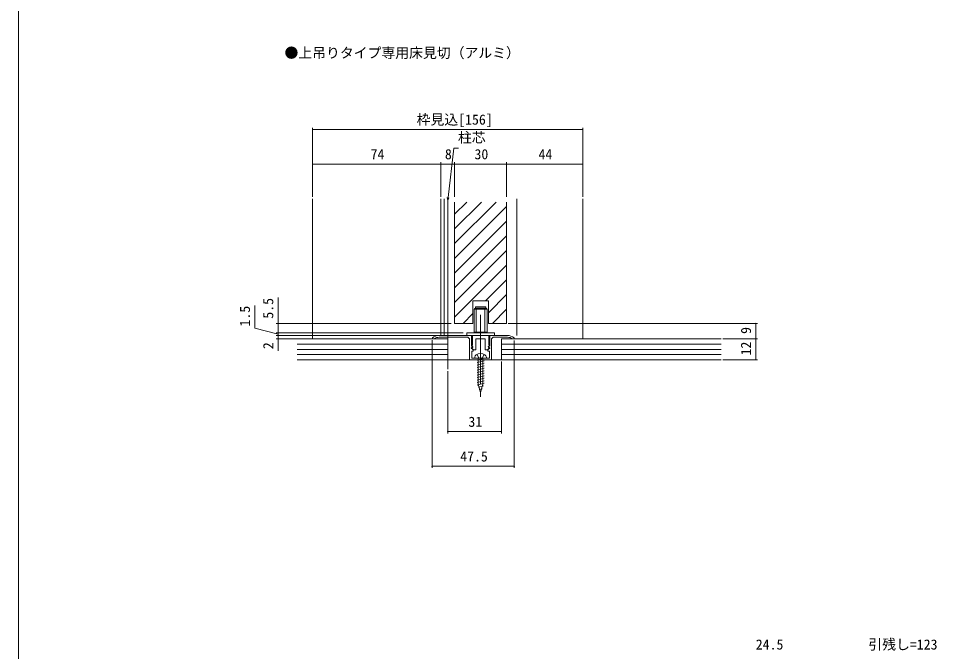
# Model space of a CAD drawing. Units: millimetres, scale not verified. Extents: x -1188 to -198, y -840 to 759.
# Drawn here: x -1188 to -657, y -403 to -37 of the extents above; entities that cross this region are included whole.
import ezdxf
from ezdxf.enums import TextEntityAlignment as Align

# ---------------------------------------------------------------- set-up
doc = ezdxf.new("R2010")
doc.units = ezdxf.units.MM
doc.header["$LTSCALE"] = 4
doc.linetypes.add('CHAIN1', pattern=[8, 5, -1, 1, -1])
doc.linetypes.add('DASHED1', pattern=[1.8, 1.2, -0.6])
doc.layers.add('0-1_USER1', color=4, linetype='Continuous')
for name, color, linetype, lineweight in [('0-2_YKK_ZWAK', 7, 'Continuous', 9), ('0-3_YKK_D', 6, 'Continuous', 9), ('0-4_YKK_11', 7, 'Continuous', 9), ('0-5_YKK_12', 2, 'Continuous', 9), ('0-6_YSS_K', 3, 'Continuous', 9), ('0-7_YKK_13', 4, 'Continuous', 9)]:
    doc.layers.add(name, color=color, linetype=linetype, lineweight=lineweight)
doc.styles.add('ＭＳ ゴシック', font='')
doc.styles.get('ＭＳ ゴシック').set_extended_font_data('MS Gothic')

msp = doc.modelspace()

# ---------------------------------------------------------------- linework, layer by layer
at = {"layer": '0-2_YKK_ZWAK'}
msp.add_line((-1187.867, -840), (-1187.867, 720), dxfattribs=at)
at = {"layer": '0-3_YKK_D'}
for p, q in [((-1017.867, -140.246), (-1017.867, -100.246)), ((-861.867, -140.246), (-861.867, -100.246)), ((-1017.867, -101.246), (-861.867, -101.246)), ((-939.67, -140.635), (-936.344, -112.054)), ((-936.344, -112.054), (-933.644, -112.054)), ((-1017.867, -140.246), (-1017.867, -120.246)), ((-1017.867, -121.246), (-943.867, -121.246)), ((-943.867, -140.246), (-943.867, -120.246)), ((-943.867, -140.246), (-943.867, -120.246)), ((-943.867, -121.246), (-935.867, -121.246)), ((-935.867, -140.246), (-935.867, -120.246)), ((-935.867, -140.246), (-935.867, -120.246)), ((-935.867, -121.246), (-905.867, -121.246)), ((-905.867, -140.246), (-905.867, -120.246)), ((-905.867, -140.246), (-905.867, -120.246)), ((-905.867, -121.246), (-861.867, -121.246)), ((-861.867, -140.246), (-861.867, -120.246)), ((-939.867, -142.323), (-940.123, -140.582)), ((-939.867, -142.323), (-939.67, -140.635)), ((-939.218, -140.687), (-939.867, -142.323)), ((-1037.867, -213.246), (-1037.867, -198.346)), ((-1051.323, -216.062), (-1051.323, -202.862)), ((-1037.867, -219.5), (-1051.323, -216.062)), ((-937.867, -213.246), (-1038.867, -213.246)), ((-1037.867, -218.75), (-1037.867, -213.246)), ((-1037.867, -218.75), (-1037.867, -217.05)), ((-904.867, -213.246), (-760.867, -213.246)), ((-761.867, -213.246), (-761.867, -222.25)), ((-930.867, -218.75), (-1038.867, -218.75)), ((-1021.867, -218.75), (-1038.867, -218.75)), ((-945.867, -220.25), (-1038.867, -220.25)), ((-1028.885, -220.25), (-1038.867, -220.25)), ((-949.316, -222.25), (-1038.867, -222.25)), ((-1037.867, -218.75), (-1037.867, -220.25)), ((-1037.867, -218.75), (-1037.867, -220.25)), ((-1037.867, -220.25), (-1037.867, -222.25)), ((-1037.867, -220.25), (-1037.867, -221.95)), ((-1037.867, -222.25), (-1037.867, -229.15)), ((-780.867, -222.25), (-760.867, -222.25)), ((-780.867, -222.25), (-760.867, -222.25)), ((-761.867, -222.25), (-761.867, -234.25)), ((-948.867, -223.007), (-948.867, -296.75)), ((-901.367, -223.05), (-901.367, -296.75)), ((-908.867, -235.25), (-908.867, -276.75)), ((-780.867, -234.25), (-760.867, -234.25)), ((-939.867, -240.759), (-939.867, -276.75)), ((-939.867, -275.75), (-908.867, -275.75)), ((-901.367, -295.75), (-948.867, -295.75))]:
    msp.add_line(p, q, dxfattribs=at)
for centre, start, end in [((-1017.867, -101.246), 0, 180), ((-1017.867, -101.246), 180, 0), ((-861.867, -101.246), 0, 180), ((-861.867, -101.246), 180, 0), ((-1017.867, -121.246), 0, 180), ((-1017.867, -121.246), 180, 0), ((-943.867, -121.246), 0, 180), ((-943.867, -121.246), 0, 180), ((-943.867, -121.246), 180, 0), ((-943.867, -121.246), 180, 0), ((-935.867, -121.246), 0, 180), ((-935.867, -121.246), 0, 180), ((-935.867, -121.246), 180, 0), ((-935.867, -121.246), 180, 0), ((-905.867, -121.246), 0, 180), ((-905.867, -121.246), 0, 180), ((-905.867, -121.246), 180, 0), ((-905.867, -121.246), 180, 0), ((-861.867, -121.246), 0, 180), ((-861.867, -121.246), 180, 0), ((-1037.867, -213.246), 90, 270), ((-1037.867, -213.246), 270, 90), ((-761.867, -213.246), 90, 270), ((-761.867, -213.246), 270, 90), ((-1037.867, -218.75), 90, 270), ((-1037.867, -218.75), 90, 270), ((-1037.867, -220.25), 90, 270), ((-1037.867, -220.25), 90, 270), ((-1037.867, -222.25), 90, 270), ((-1037.867, -218.75), 270, 90), ((-1037.867, -218.75), 270, 90), ((-1037.867, -220.25), 270, 90), ((-1037.867, -220.25), 270, 90), ((-1037.867, -222.25), 270, 90), ((-761.867, -222.25), 90, 270), ((-761.867, -222.25), 90, 270), ((-761.867, -222.25), 270, 90), ((-761.867, -222.25), 270, 90), ((-761.867, -234.25), 90, 270), ((-761.867, -234.25), 270, 90), ((-939.867, -275.75), 0, 180), ((-939.867, -275.75), 180, 0), ((-908.867, -275.75), 0, 180), ((-908.867, -275.75), 180, 0), ((-948.867, -295.75), 0, 180), ((-948.867, -295.75), 180, 0), ((-901.367, -295.75), 0, 180), ((-901.367, -295.75), 180, 0)]:
    msp.add_arc(centre, 0.106, start, end, dxfattribs=at)
at = {"layer": '0-4_YKK_11'}
for p, q in [((-948.685, -221.621), (-948.867, -222.007)), ((-948.867, -222.007), (-948.867, -222.25)), ((-948.867, -222.25), (-947.965, -222.25)), ((-947.965, -222.25), (-947.79, -222.193)), ((-926.167, -220.25), (-944.867, -220.25)), ((-944.867, -221.25), (-928.167, -221.25)), ((-928.167, -221.25), (-927.167, -222.25)), ((-927.167, -222.25), (-927.167, -234.25)), ((-926.167, -226.149), (-926.167, -220.25)), ((-925.567, -220.25), (-925.567, -223.25)), ((-916.167, -220.25), (-925.567, -220.25)), ((-923.567, -222.25), (-920.867, -222.25)), ((-923.567, -228.55), (-923.567, -222.25)), ((-920.867, -222.25), (-918.167, -222.25)), ((-918.167, -222.25), (-918.167, -228.55)), ((-916.167, -223.25), (-916.167, -220.25)), ((-915.567, -220.25), (-915.567, -226.149)), ((-905.367, -220.25), (-915.567, -220.25)), ((-914.567, -222.25), (-913.567, -221.25)), ((-914.567, -234.25), (-914.567, -222.25)), ((-913.567, -221.25), (-905.367, -221.25)), ((-902.444, -222.193), (-902.268, -222.25)), ((-902.268, -222.25), (-901.367, -222.25)), ((-901.367, -222.007), (-901.548, -221.621)), ((-901.367, -222.25), (-901.367, -222.007)), ((-925.67, -226.646), (-926.167, -226.149)), ((-925.92, -227.25), (-925.67, -226.646)), ((-925.679, -227.937), (-925.906, -227.849)), ((-925.779, -227.25), (-925.892, -227.524)), ((-925.892, -227.524), (-924.867, -228.55)), ((-925.742, -225.969), (-925.805, -226.312)), ((-925.805, -226.312), (-925.255, -226.862)), ((-925.415, -227.25), (-925.779, -227.25)), ((-925.567, -225.696), (-925.742, -225.969)), ((-925.117, -228.5), (-925.679, -227.937)), ((-925.567, -223.25), (-925.567, -225.696)), ((-925.255, -226.862), (-925.415, -227.25)), ((-916.867, -228.55), (-915.841, -227.524)), ((-916.054, -227.937), (-916.617, -228.5)), ((-916.479, -226.862), (-915.929, -226.312)), ((-916.318, -227.25), (-916.479, -226.862)), ((-915.955, -227.25), (-916.318, -227.25)), ((-916.167, -225.696), (-916.167, -223.25)), ((-915.991, -225.969), (-916.167, -225.696)), ((-915.567, -226.149), (-916.063, -226.646)), ((-916.063, -226.646), (-915.813, -227.25)), ((-915.827, -227.849), (-916.054, -227.937)), ((-915.929, -226.312), (-915.991, -225.969)), ((-915.841, -227.524), (-915.955, -227.25)), ((-925.967, -229.25), (-925.117, -229.25)), ((-925.967, -233.25), (-925.967, -229.25)), ((-921.325, -233.25), (-925.967, -233.25)), ((-925.117, -229.25), (-925.117, -228.5)), ((-924.867, -228.55), (-923.567, -228.55)), ((-921.142, -233.37), (-921.325, -233.25)), ((-920.592, -233.37), (-921.142, -233.37)), ((-920.408, -233.25), (-920.592, -233.37)), ((-915.767, -233.25), (-920.408, -233.25)), ((-918.167, -228.55), (-916.867, -228.55)), ((-916.617, -228.5), (-916.617, -229.25)), ((-916.617, -229.25), (-915.767, -229.25)), ((-915.767, -229.25), (-915.767, -233.25)), ((-927.167, -234.25), (-914.567, -234.25))]:
    msp.add_line(p, q, dxfattribs=at)
for centre, radius, start, end in [((-944.867, -226.25), 6, 90, 129.52119), ((-944.867, -226.25), 5, 89.99997, 125.77483), ((-905.367, -226.25), 6, 50.47879, 89.99998), ((-905.367, -226.25), 5, 54.22516, 90.00002), ((-925.92, -227.55), 0.3, 90, 272.73384), ((-915.813, -227.55), 0.3, 267.26614, 89.99998)]:
    msp.add_arc(centre, radius, start, end, dxfattribs=at)
at = {"layer": '0-5_YKK_12'}
for p, q in [((-1017.867, -222.25), (-1017.867, -141.246)), ((-943.867, -141.246), (-943.867, -220.25)), ((-941.867, -141.246), (-941.867, -220.25)), ((-939.867, -239.759), (-939.867, -141.246)), ((-899.867, -141.246), (-899.867, -220.25)), ((-861.867, -222.25), (-861.867, -141.246)), ((-935.867, -213.25), (-935.867, -143.246)), ((-935.867, -167.208), (-911.905, -143.246)), ((-935.867, -158.723), (-920.39, -143.246)), ((-935.867, -150.238), (-928.875, -143.246)), ((-935.867, -175.694), (-905.867, -145.694)), ((-905.867, -213.25), (-905.867, -143.246)), ((-935.867, -184.179), (-905.867, -154.179)), ((-935.867, -192.664), (-905.867, -162.664)), ((-935.867, -201.149), (-905.867, -171.149)), ((-935.867, -209.635), (-905.867, -179.635)), ((-917.993, -200.246), (-905.867, -188.12)), ((-925.367, -200.246), (-916.367, -200.246)), ((-925.367, -213.246), (-925.367, -200.246)), ((-916.367, -207.105), (-905.867, -196.605)), ((-916.367, -213.246), (-916.367, -200.246)), ((-914.022, -213.246), (-905.867, -205.091)), ((-930.993, -213.246), (-925.367, -207.62)), ((-935.867, -213.246), (-925.367, -213.246)), ((-916.367, -213.246), (-905.867, -213.246))]:
    msp.add_line(p, q, dxfattribs=at)
at = {"layer": '0-6_YSS_K'}
for p, q in [((-939.867, -222.25), (-1026.885, -222.25)), ((-939.867, -222.25), (-939.867, -234.25)), ((-908.867, -222.25), (-908.867, -234.25)), ((-781.867, -222.25), (-908.867, -222.25)), ((-1026.885, -225.25), (-939.867, -225.25)), ((-908.867, -225.25), (-781.867, -225.25)), ((-1026.885, -228.25), (-939.867, -228.25)), ((-1026.885, -231.25), (-939.867, -231.25)), ((-908.867, -228.25), (-781.867, -228.25)), ((-908.867, -231.25), (-781.867, -231.25)), ((-781.867, -234.25), (-1026.885, -234.25))]:
    msp.add_line(p, q, dxfattribs=at)
at = {"layer": '0-7_YKK_13'}
for p, q in [((-924.617, -204.95), (-924.417, -204.75)), ((-924.617, -204.95), (-924.617, -218.35)), ((-917.117, -204.95), (-924.617, -204.95)), ((-917.317, -204.75), (-924.417, -204.75)), ((-923.867, -203.95), (-923.667, -203.75)), ((-923.867, -203.95), (-923.867, -204.75)), ((-923.667, -203.75), (-918.067, -203.75)), ((-923.367, -204.75), (-923.367, -218.75)), ((-918.367, -204.75), (-918.367, -218.75)), ((-917.867, -203.95), (-918.067, -203.75)), ((-917.117, -204.95), (-917.317, -204.75)), ((-917.117, -204.95), (-917.117, -218.35)), ((-928.867, -218.75), (-928.867, -220.25)), ((-912.867, -218.75), (-928.867, -218.75)), ((-928.867, -220.25), (-912.867, -220.25)), ((-917.117, -218.35), (-924.617, -218.35)), ((-917.317, -218.55), (-924.417, -218.55)), ((-917.317, -218.55), (-917.117, -218.35)), ((-912.867, -220.25), (-912.867, -218.75)), ((-924.367, -233.25), (-924.229, -232.734)), ((-924.367, -233.25), (-917.367, -233.25)), ((-918.867, -233.336), (-922.867, -234.408)), ((-922.267, -233.25), (-922.267, -248.421)), ((-919.467, -233.25), (-919.467, -248.421)), ((-917.367, -233.25), (-917.505, -232.734)), ((-918.867, -234.785), (-922.867, -235.857)), ((-918.867, -236.234), (-922.867, -237.306)), ((-918.867, -237.684), (-922.867, -238.756)), ((-918.867, -239.133), (-922.867, -240.205)), ((-918.867, -240.583), (-922.867, -241.655)), ((-918.867, -242.032), (-922.867, -243.104)), ((-918.867, -243.481), (-922.867, -244.553)), ((-918.867, -244.931), (-922.867, -246.003)), ((-918.867, -246.38), (-922.867, -247.452)), ((-918.867, -247.83), (-922.867, -248.901)), ((-920.867, -253.25), (-922.267, -248.421)), ((-920.867, -253.25), (-919.467, -248.421)), ((-919.266, -249.386), (-922.147, -250.158)), ((-919.942, -251.016), (-921.607, -251.463)), ((-920.617, -252.647), (-921.066, -252.767))]:
    msp.add_line(p, q, dxfattribs=at)
at = {"layer": '0-7_YKK_13', "linetype": 'CHAIN1'}
for p, q in [((-920.867, -208.325), (-920.867, -229.081)), ((-920.867, -228.15), (-920.867, -255.75))]:
    msp.add_line(p, q, dxfattribs=at)
at = {"layer": '0-7_YKK_13', "linetype": 'DASHED1'}
for p, q in [((-922.867, -231.156), (-922.017, -232.899)), ((-922.017, -232.899), (-920.867, -233.511)), ((-919.717, -232.899), (-920.867, -233.511)), ((-918.867, -231.156), (-919.717, -232.899))]:
    msp.add_line(p, q, dxfattribs=at)
at = {"layer": '0-7_YKK_13'}
msp.add_lwpolyline([(-923.867, -203.95), (-917.867, -203.95), (-917.867, -204.75)], dxfattribs=at)
for centre, radius, start, end in [((-922.007, -233.33), 2.3, 126.88408, 164.99998), ((-920.867, -234.85), 4.2, 53.11591, 126.88408), ((-919.726, -233.33), 2.3, 15, 53.11591)]:
    msp.add_arc(centre, radius, start, end, dxfattribs=at)

# ---------------------------------------------------------------- texts
at = {"layer": '0-1_USER1', "style": 'ＭＳ ゴシック'}
msp.add_text('●上吊りタイプ専用床見切（アルミ）', height=5.865, dxfattribs=at).set_placement((-1034.134, -61.718), align=Align.BOTTOM_LEFT)
at = {"layer": '0-3_YKK_D', "color": 4, "style": 'ＭＳ ゴシック'}
for s, p in [('枠見込[156]', (-957.787, -100.246)), ('柱芯', (-933.909, -110.585)), ('74', (-984.387, -120.246)), ('8', (-941.467, -120.246)), ('30', (-924.387, -120.246)), ('44', (-887.387, -120.246)), ('31', (-927.887, -274.75)), ('47.5', (-932.637, -294.75)), ('24.5', (-761.887, -403.359)), ('引残し=123', (-696.867, -403.359))]:
    msp.add_text(s, height=5.865, dxfattribs=at).set_placement(p, align=Align.BOTTOM_LEFT)
for s, p in [('5.5', (-1038.867, -210.546)), ('1.5', (-1052.323, -215.062)), ('9', (-762.867, -219.348)), ('2', (-1038.867, -228.15)), ('12', (-762.867, -231.77))]:
    msp.add_text(s, height=5.865, rotation=90, dxfattribs=at).set_placement(p, align=Align.BOTTOM_LEFT)

doc.saveas('drawing.dxf')
